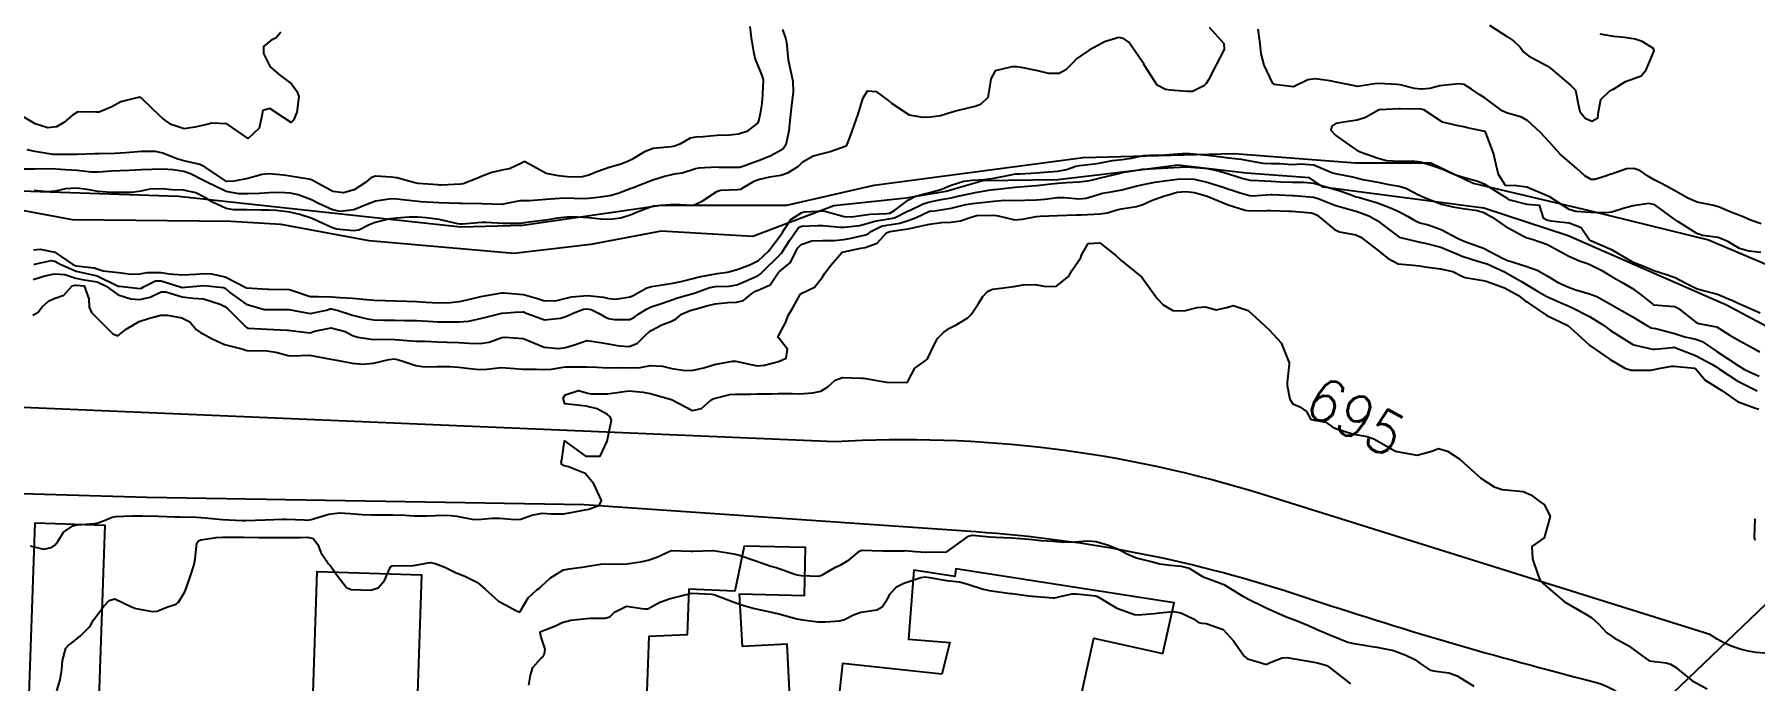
# Model space of a CAD drawing. Header units: metres. Extents: x 292545 to 299085, y 7450245 to 7463078.
# Drawn here: x 292747.6 to 292909, y 7462673.3 to 7462733.9 of the extents above; entities that cross this region are included whole.
import ezdxf
from ezdxf.enums import TextEntityAlignment as Align

# ---------------------------------------------------------------- set-up
doc = ezdxf.new("R2010")
doc.units = ezdxf.units.M
doc.linetypes.add('CONTINUO', pattern=[0])
for name, color, linetype in [('Cotas', 45, 'Continuous'), ('Curvas de Nivel 1m', 11, 'Continuous'), ('Curvas de Nivel 5m', 15, 'Continuous'), ('Edificações', 30, 'Continuous'), ('Hidrografia', 140, 'Continuous'), ('TEXTO', 45, 'Continuous'), ('Vias Primárias', 230, 'Continuous')]:
    doc.layers.add(name, color=color, linetype=linetype)
doc.styles.add('Style-STANDARD', font='STANDARD.shx')

msp = doc.modelspace()

# ---------------------------------------------------------------- linework, layer by layer
at = {"layer": 'Curvas de Nivel 1m', "flags": 128}
for points, elevation in [([(292770.77, 7462734.12), (292770.34, 7462733.59), (292769.81, 7462733.34), (292769.15, 7462732.79), (292769.13, 7462732.14), (292769.77, 7462730.89), (292770.64, 7462730.12), (292771.75, 7462729.28), (292772.25, 7462728.6), (292772.44, 7462728.1), (292772.25, 7462726.63), (292772.03, 7462726.11), (292771.94, 7462725.89), (292771.72, 7462725.67), (292771.02, 7462726.12), (292769.73, 7462726.97), (292769.06, 7462726.8), (292768.95, 7462726.14), (292768.73, 7462725.12), (292767.69, 7462724.15), (292765.71, 7462725.53), (292764.3, 7462725.61), (292763.71, 7462725.45), (292762.7, 7462725.22), (292761.71, 7462725.08), (292760.47, 7462725.48), (292759.72, 7462726.01), (292759.45, 7462726.25), (292757.74, 7462727.92), (292757.52, 7462728.05), (292755.74, 7462727.61), (292754.9, 7462727.14), (292753.73, 7462726.64), (292753.42, 7462726.63), (292751.73, 7462726.65), (292751.21, 7462726.35), (292750.41, 7462725.66), (292749.71, 7462725.25), (292748.92, 7462725.17), (292747.71, 7462725.55), (292746.26, 7462726.4)], 694), ([(292817.82, 7462734.37), (292818.09, 7462733.56), (292818.18, 7462733.19), (292818.34, 7462731.55), (292818.51, 7462730.82), (292818.8, 7462729.55), (292818.81, 7462728.5), (292818.7, 7462727.55), (292818.6, 7462726.68), (292818.49, 7462725.55), (292818.4, 7462724.86), (292818.12, 7462723.56), (292817.96, 7462723.28), (292817.69, 7462723.06), (292816.71, 7462722.54), (292815.67, 7462722.1), (292815.3, 7462721.96), (292814.29, 7462721.6), (292813.82, 7462721.45), (292813.66, 7462721.43), (292811.84, 7462721.45), (292811.67, 7462721.46), (292809.94, 7462721.38), (292809.67, 7462721.32), (292808.41, 7462720.92), (292807.66, 7462720.8), (292806.74, 7462720.61), (292805.65, 7462720.26), (292805.26, 7462720.11), (292804.29, 7462719.72), (292803.83, 7462719.54), (292803.64, 7462719.47), (292802.39, 7462718.99), (292801.63, 7462718.77), (292800.49, 7462718.63), (292799.63, 7462718.53), (292798.91, 7462718.5), (292797.63, 7462718.55), (292796.91, 7462718.53), (292795.63, 7462718.43), (292794.08, 7462718.3), (292793.63, 7462718.3), (292793.18, 7462718.3), (292791.62, 7462717.99), (292791.52, 7462717.98), (292789.62, 7462718.02), (292787.77, 7462718.06), (292787.62, 7462718.05), (292787.5, 7462718.05), (292785.62, 7462718.14), (292783.88, 7462718.22), (292783.63, 7462718.25), (292783.32, 7462718.28), (292781.63, 7462718.47), (292781.13, 7462718.49), (292779.63, 7462718.28), (292778.99, 7462718.02), (292777.62, 7462717.47), (292776.36, 7462717.31), (292775.62, 7462717.47), (292774.31, 7462718.07), (292773.63, 7462718.42), (292772.4, 7462718.87), (292771.63, 7462719.02), (292770.67, 7462719.09), (292769.63, 7462719.07), (292768.77, 7462719.01), (292767.64, 7462718.97), (292766.83, 7462718.97), (292765.64, 7462719.19), (292763.75, 7462720.1), (292763.65, 7462720.16), (292763.58, 7462720.2), (292762.3, 7462720.86), (292761.66, 7462721.07), (292760.67, 7462721.23), (292759.66, 7462721.28), (292758.67, 7462721.25), (292757.66, 7462721.21), (292756.53, 7462721.16), (292755.66, 7462721.13), (292754.87, 7462721.09), (292753.66, 7462720.99), (292752.98, 7462721), (292751.66, 7462721.15), (292750.53, 7462721.23), (292749.66, 7462721.27), (292748.73, 7462721.31), (292747.66, 7462721.29), (292746.52, 7462721.27)], 692), ([(292814.76, 7462734.67), (292814.88, 7462733.6), (292815.09, 7462732.3), (292815.25, 7462731.6), (292815.77, 7462730.39), (292815.99, 7462729.81), (292816.02, 7462729.59), (292815.91, 7462727.75), (292815.89, 7462727.59), (292815.88, 7462727.45), (292815.73, 7462726.5), (292815.56, 7462725.75), (292815.46, 7462725.59), (292814.48, 7462724.83), (292813.7, 7462724.57), (292812.84, 7462724.48), (292811.7, 7462724.44), (292810.37, 7462724.32), (292809.7, 7462724.29), (292809.16, 7462724.2), (292808.26, 7462723.67), (292807.88, 7462723.49), (292807.69, 7462723.43), (292807.38, 7462723.37), (292805.69, 7462723.21), (292804.87, 7462722.9), (292803.68, 7462722.2), (292803.37, 7462722.03), (292802.66, 7462721.74), (292801.89, 7462721.53), (292801.67, 7462721.47), (292800.41, 7462721.02), (292799.66, 7462720.73), (292798.9, 7462720.54), (292797.65, 7462720.56), (292796.8, 7462720.66), (292795.66, 7462720.89), (292793.89, 7462721.85), (292793.77, 7462721.94), (292793.67, 7462721.97), (292793.57, 7462721.96), (292793.35, 7462721.85), (292792.22, 7462721.31), (292791.66, 7462721.21), (292790.56, 7462720.98), (292789.65, 7462720.62), (292789.15, 7462720.4), (292787.86, 7462719.92), (292787.64, 7462719.88), (292785.79, 7462719.79), (292785.64, 7462719.79), (292785.5, 7462719.8), (292783.64, 7462719.94), (292783.47, 7462719.97), (292781.65, 7462720.47), (292781.11, 7462720.54), (292779.65, 7462720.62), (292779.2, 7462720.47), (292778.71, 7462720.02), (292777.64, 7462719.33), (292776.63, 7462719.05), (292775.63, 7462719.2), (292773.99, 7462720.08), (292773.65, 7462720.28), (292773.38, 7462720.36), (292771.65, 7462720.64), (292771.04, 7462720.73), (292769.65, 7462720.83), (292769.01, 7462720.78), (292767.66, 7462720.41), (292766.38, 7462720.17), (292765.71, 7462720.12), (292765.65, 7462720.13), (292765.56, 7462720.18), (292763.67, 7462721.48), (292763.17, 7462721.71), (292761.67, 7462722.06), (292761.02, 7462722.24), (292759.68, 7462722.77), (292759, 7462722.94), (292757.68, 7462722.94), (292756.21, 7462722.82), (292755.68, 7462722.78), (292755.23, 7462722.76), (292753.68, 7462722.72), (292753.29, 7462722.71), (292751.68, 7462722.67), (292749.98, 7462722.67), (292749.68, 7462722.66), (292749.38, 7462722.67), (292747.68, 7462722.94), (292746.98, 7462723.1)], 693), ([(292857.83, 7462734.61), (292859.21, 7462733.07), (292859.24, 7462732.51), (292858.51, 7462731.08), (292857.77, 7462729.67), (292857.55, 7462729.31), (292857.34, 7462729.09), (292856.28, 7462728.58), (292855.75, 7462728.58), (292854.21, 7462728.68), (292853.76, 7462728.74), (292852.96, 7462729.15), (292851.78, 7462731.02), (292851.71, 7462731.16), (292851.57, 7462731.37), (292850.3, 7462733.18), (292849.81, 7462733.55), (292849.38, 7462733.62), (292848.02, 7462733.21), (292847.8, 7462733.11), (292846.58, 7462732.43), (292845.79, 7462731.92), (292845.4, 7462731.62), (292845.02, 7462731.24), (292844.41, 7462730.61), (292843.77, 7462730.24), (292842.78, 7462730.27), (292841.78, 7462730.49), (292840.25, 7462730.83), (292839.78, 7462730.88), (292839.34, 7462730.87), (292837.77, 7462730.49), (292837.35, 7462729.75), (292837.31, 7462729.33), (292837.07, 7462728.01), (292836.4, 7462727.34), (292835.9, 7462727.17), (292835.73, 7462727.14), (292834.31, 7462726.79), (292833.73, 7462726.62), (292832.63, 7462726.29), (292831.72, 7462726.16), (292830.99, 7462726.14), (292829.72, 7462726.34), (292828.08, 7462727.44), (292827.74, 7462727.75), (292826.67, 7462728.54), (292825.75, 7462728.6), (292825.33, 7462727.88), (292825.2, 7462727.48), (292824.85, 7462726.36), (292824.55, 7462725.48), (292824.33, 7462724.86), (292823.83, 7462723.49), (292823.75, 7462723.43), (292823.69, 7462723.4), (292822.28, 7462722.92), (292821.68, 7462722.76), (292820.7, 7462722.51), (292819.67, 7462721.91), (292819.49, 7462721.72), (292819.28, 7462721.54), (292818.29, 7462720.92), (292817.65, 7462720.7), (292816.6, 7462720.53), (292815.65, 7462720.32), (292815.12, 7462720.12), (292814.21, 7462719.6), (292813.87, 7462719.38), (292813.64, 7462719.33), (292812, 7462719.27), (292811.64, 7462719.15), (292810.24, 7462718.26), (292809.63, 7462717.93), (292809.39, 7462717.89), (292807.63, 7462717.96), (292805.73, 7462717.82), (292805.62, 7462717.78), (292805.57, 7462717.76), (292805.44, 7462717.71), (292804.13, 7462717.21), (292803.61, 7462717.01), (292802.64, 7462716.7), (292801.61, 7462716.56), (292800.78, 7462716.59), (292799.61, 7462716.72), (292798.61, 7462716.79), (292797.61, 7462716.77), (292796.73, 7462716.69), (292795.61, 7462716.51), (292794.06, 7462716.3), (292793.61, 7462716.24), (292793.26, 7462716.2), (292791.61, 7462716.18), (292789.98, 7462716.27), (292789.61, 7462716.27), (292787.81, 7462716.12), (292787.6, 7462716.12), (292787.38, 7462716.15), (292785.61, 7462716.57), (292784.38, 7462716.73), (292783.61, 7462716.78), (292782.8, 7462716.79), (292781.61, 7462716.7), (292780.99, 7462716.61), (292779.61, 7462716.29), (292778.98, 7462716.02), (292778.08, 7462715.55), (292777.59, 7462715.5), (292775.98, 7462715.67), (292775.6, 7462715.77), (292774.99, 7462716.07), (292773.61, 7462716.7), (292772.55, 7462717.03), (292771.61, 7462717.24), (292770.32, 7462717.42), (292769.62, 7462717.45), (292768.92, 7462717.44), (292767.62, 7462717.46), (292766.32, 7462717.47), (292765.62, 7462717.58), (292764.35, 7462718.19), (292763.63, 7462718.62), (292762.78, 7462719.07), (292761.64, 7462719.32), (292760.53, 7462719.35), (292759.64, 7462719.45), (292758.49, 7462719.41), (292757.64, 7462719.21), (292756.81, 7462719.11), (292755.64, 7462719.11), (292754.85, 7462719.1), (292753.64, 7462719.2), (292752.59, 7462719.38), (292751.64, 7462719.49), (292750.56, 7462719.44), (292749.64, 7462719.23), (292748.84, 7462719.17), (292747.64, 7462719.28)], 691), ([(292909.61, 7462716.17), (292908.63, 7462716.49), (292907.94, 7462716.82), (292907.62, 7462716.95), (292906.94, 7462717.19), (292905.63, 7462717.75), (292905.02, 7462717.92), (292903.63, 7462718.2), (292902.74, 7462718.56), (292901.64, 7462719.18), (292900.32, 7462719.92), (292899.66, 7462720.26), (292899.06, 7462720.6), (292898.23, 7462721.17), (292897.67, 7462721.35), (292896.99, 7462721.31), (292895.67, 7462720.86), (292895.51, 7462720.8), (292895.1, 7462720.65), (292894.01, 7462720.3), (292893.66, 7462720.32), (292893.09, 7462720.67), (292892.34, 7462721.35), (292891.68, 7462721.9), (292890.76, 7462722.7), (292889.7, 7462723.88), (292888.92, 7462724.72), (292887.72, 7462725.82), (292887.14, 7462726.15), (292885.73, 7462726.57), (292885.32, 7462726.76), (292883.74, 7462727.94), (292883.23, 7462728.27), (292882.45, 7462728.79), (292881.76, 7462729.23), (292881.27, 7462729.29), (292879.76, 7462729.12), (292879.49, 7462729.1), (292878.54, 7462728.84), (292877.82, 7462728.78), (292877.75, 7462728.79), (292877.7, 7462728.8), (292877.1, 7462728.86), (292875.76, 7462729.18), (292875.43, 7462729.21), (292873.76, 7462729.32), (292873.37, 7462729.29), (292871.75, 7462729.05), (292871.62, 7462729.06), (292869.76, 7462729.44), (292869.16, 7462729.56), (292867.77, 7462729.75), (292867.09, 7462729.65), (292865.76, 7462728.99), (292863.96, 7462729.22), (292863.77, 7462729.37), (292862.99, 7462731.03), (292862.72, 7462732.1), (292862.61, 7462733.03), (292862.44, 7462734.41)], 691), ([(292884.15, 7462734.78), (292885.81, 7462733.7), (292886.39, 7462733.33), (292887, 7462732.74), (292887.34, 7462732.28), (292887.79, 7462731.92), (292889.48, 7462731.02), (292889.78, 7462730.81), (292889.9, 7462730.71), (292891.76, 7462729.14), (292892.2, 7462728.68), (292892.46, 7462727.4), (292892.62, 7462726.68), (292893.12, 7462726.07), (292893.72, 7462725.8), (292894.29, 7462726.09), (292894.36, 7462726.65), (292894.58, 7462727.82), (292895.42, 7462728.64), (292895.65, 7462728.74), (292895.76, 7462728.8), (292896.89, 7462729.5), (292897.77, 7462729.83), (292898.35, 7462730.04), (292898.82, 7462730.6), (292899.59, 7462732.38), (292899.52, 7462732.59), (292898.45, 7462733.25), (292897.81, 7462733.48), (292896.81, 7462733.63), (292895.81, 7462733.72), (292894.52, 7462733.95)], 691), ([(292747.57, 7462713.73), (292748.19, 7462713.77), (292749.57, 7462713.49), (292751.26, 7462712.35), (292751.55, 7462712.23), (292753.24, 7462712.02), (292753.55, 7462711.94), (292754.1, 7462711.76), (292755.55, 7462711.58), (292756.72, 7462711.45), (292757.54, 7462711.46), (292758.23, 7462711.58), (292759.55, 7462711.6), (292760.3, 7462711.48), (292761.54, 7462711.37), (292762.78, 7462711.45), (292763.55, 7462711.49), (292764.27, 7462711.47), (292765.54, 7462711.19), (292767.53, 7462710.16), (292769.53, 7462710.03), (292769.63, 7462710.03), (292771.53, 7462710), (292771.67, 7462709.97), (292773.52, 7462709.35), (292774.26, 7462709.34), (292775.52, 7462709.32), (292776.33, 7462709.24), (292777.52, 7462709.18), (292778.45, 7462709.1), (292779.52, 7462709.01), (292780.55, 7462708.97), (292781.52, 7462708.92), (292782.59, 7462708.91), (292783.52, 7462708.88), (292784.38, 7462708.82), (292785.51, 7462708.76), (292786.66, 7462708.78), (292787.51, 7462708.88), (292788.36, 7462709.07), (292789.52, 7462709.33), (292791.29, 7462709.64), (292791.52, 7462709.67), (292791.7, 7462709.69), (292793.52, 7462709.54), (292794.84, 7462709.15), (292795.51, 7462708.94), (292796.66, 7462708.96), (292797.52, 7462709.17), (292798.02, 7462709.3), (292799.52, 7462709.44), (292801.03, 7462709.27), (292801.52, 7462709.15), (292802.16, 7462709.1), (292803.52, 7462709.31), (292803.82, 7462709.43), (292804.3, 7462709.72), (292805.09, 7462710.15), (292805.53, 7462710.27), (292806.76, 7462710.47), (292807.54, 7462710.59), (292808.44, 7462710.78), (292809.54, 7462711.07), (292810.01, 7462711.19), (292811.55, 7462711.46), (292811.7, 7462711.49), (292812.65, 7462711.62), (292813.56, 7462711.87), (292814.82, 7462712.34), (292815.56, 7462712.72), (292816.52, 7462713.58), (292817.59, 7462715.02), (292817.81, 7462715.34), (292817.93, 7462715.56), (292818.61, 7462716.55), (292819.62, 7462717.22), (292819.88, 7462717.28), (292821.62, 7462717.37), (292821.8, 7462717.34), (292823.61, 7462716.83), (292824.29, 7462716.8), (292825.62, 7462717.01), (292826.03, 7462717.05), (292827.62, 7462717.12), (292827.89, 7462717.17), (292828.36, 7462717.44), (292829.63, 7462718.42), (292830.3, 7462718.75), (292831.64, 7462719.11), (292832.68, 7462719.38), (292833.65, 7462719.78), (292834.84, 7462720.17), (292835.65, 7462720.24), (292836.69, 7462720.3), (292837.65, 7462720.44), (292839.08, 7462720.73), (292839.66, 7462720.83), (292840.1, 7462720.86), (292841.66, 7462720.95), (292841.97, 7462720.97), (292843.66, 7462721.1), (292844.45, 7462721.25), (292845.35, 7462721.55), (292845.67, 7462721.62), (292847.1, 7462721.79), (292847.67, 7462721.89), (292848.78, 7462722.09), (292849.68, 7462722.19), (292850.55, 7462722.3), (292851.68, 7462722.55), (292852.24, 7462722.6), (292853.68, 7462722.62), (292855.3, 7462722.74), (292855.68, 7462722.76), (292856.04, 7462722.74), (292857.68, 7462722.6), (292858.24, 7462722.52), (292859.68, 7462722.35), (292860.84, 7462722.22), (292861.67, 7462722.05), (292862.86, 7462721.84), (292863.67, 7462721.83), (292864.46, 7462721.8), (292865.67, 7462721.73), (292866.45, 7462721.77), (292867.67, 7462721.69), (292869.4, 7462720.95), (292869.66, 7462720.88), (292871.3, 7462720.57), (292871.66, 7462720.48), (292872.25, 7462720.32), (292873.65, 7462720.05), (292874.68, 7462719.86), (292875.65, 7462719.68), (292876.28, 7462719.5), (292877.55, 7462718.85), (292877.64, 7462718.8), (292877.74, 7462718.75), (292879.63, 7462718.01), (292880.7, 7462717.74), (292881.62, 7462717.6), (292883.02, 7462717.4), (292883.62, 7462717.21), (292884.38, 7462716.77), (292885.6, 7462715.93), (292887.33, 7462715), (292887.59, 7462714.87), (292887.68, 7462714.83), (292888.15, 7462714.73), (292889.59, 7462714.23), (292890.61, 7462713.67), (292891.57, 7462713.11), (292892.58, 7462712.67), (292893.33, 7462712.43), (292893.56, 7462712.34), (292894.67, 7462711.77), (292895.55, 7462711.26), (292896.64, 7462710.63), (292897.54, 7462710.09), (292898.4, 7462709.48), (292899.49, 7462708.59), (292899.52, 7462708.57), (292899.55, 7462708.56), (292901.51, 7462708.39), (292901.87, 7462708.21), (292903.5, 7462706.93), (292903.76, 7462706.81), (292905.24, 7462706.52), (292905.46, 7462706.49), (292905.49, 7462706.47), (292906.69, 7462705.71), (292907.48, 7462705.24), (292907.96, 7462704.98), (292908.86, 7462704.49), (292909.47, 7462704.14)], 691), ([(292747.6, 7462712.34), (292747.8, 7462712.39), (292749.22, 7462712.71), (292749.56, 7462712.65), (292750.08, 7462712.36), (292751.55, 7462711.71), (292752.69, 7462711.48), (292753.54, 7462711.28), (292755.52, 7462710.32), (292755.53, 7462710.31), (292755.64, 7462710.3), (292757.53, 7462710.1), (292757.68, 7462710.12), (292757.93, 7462710.27), (292759, 7462710.8), (292759.54, 7462710.8), (292761.4, 7462710.23), (292761.53, 7462710.19), (292761.58, 7462710.18), (292761.82, 7462710.23), (292763.53, 7462710.37), (292765.39, 7462710.18), (292765.53, 7462710.11), (292765.99, 7462709.71), (292767.51, 7462708.61), (292769.2, 7462708.13), (292769.48, 7462708.11), (292769.5, 7462708.11), (292769.52, 7462708.11), (292771.5, 7462708.11), (292773.5, 7462707.76), (292775.05, 7462708.07), (292775.38, 7462708.19), (292775.5, 7462708.19), (292776.04, 7462708.05), (292777.5, 7462707.6), (292778.74, 7462707.27), (292779.49, 7462707.15), (292780.39, 7462707.11), (292781.49, 7462707.11), (292782.37, 7462707.1), (292783.49, 7462707.08), (292784.57, 7462707.03), (292785.49, 7462706.97), (292786.46, 7462706.96), (292787.49, 7462706.97), (292788.37, 7462707.03), (292789.5, 7462707.27), (292791.38, 7462707.75), (292791.5, 7462707.78), (292791.58, 7462707.79), (292792.72, 7462707.86), (292793.45, 7462707.9), (292793.5, 7462707.9), (292793.54, 7462707.89), (292793.61, 7462707.85), (292795.5, 7462707.16), (292796.99, 7462707.3), (292797.5, 7462707.47), (292797.73, 7462707.57), (292798.17, 7462707.79), (292799.15, 7462708.14), (292799.51, 7462708.19), (292799.86, 7462708.13), (292800.62, 7462707.76), (292801.17, 7462707.42), (292801.5, 7462707.29), (292802.06, 7462707.18), (292803.5, 7462707.18), (292803.87, 7462707.36), (292804.35, 7462707.72), (292805.06, 7462708.16), (292805.51, 7462708.38), (292806.55, 7462708.73), (292807.52, 7462709.07), (292807.97, 7462709.22), (292809.52, 7462709.66), (292811, 7462710.17), (292811.53, 7462710.27), (292812.83, 7462710.32), (292813.54, 7462710.45), (292814.36, 7462710.78), (292815.55, 7462711.32), (292815.71, 7462711.42), (292815.88, 7462711.59), (292817.57, 7462713.24), (292817.73, 7462713.4), (292817.83, 7462713.56), (292818.52, 7462714.61), (292819.13, 7462715.54), (292819.33, 7462715.81), (292819.6, 7462715.94), (292821.13, 7462716), (292821.6, 7462715.99), (292823.25, 7462715.84), (292823.6, 7462715.84), (292825.06, 7462716.01), (292825.6, 7462716.16), (292826.61, 7462716.45), (292827.61, 7462716.58), (292828.33, 7462716.72), (292829.62, 7462717.37), (292829.65, 7462717.39), (292829.73, 7462717.42), (292831, 7462718.03), (292831.63, 7462718.23), (292832.69, 7462718.44), (292833.64, 7462718.6), (292834.26, 7462718.74), (292835.64, 7462719.04), (292835.9, 7462719.09), (292837.35, 7462719.33), (292837.6, 7462719.38), (292837.64, 7462719.38), (292837.71, 7462719.39), (292839.65, 7462719.61), (292841.22, 7462719.71), (292841.65, 7462719.74), (292843.01, 7462719.9), (292843.65, 7462719.98), (292844.45, 7462720.04), (292845.65, 7462720.09), (292846.64, 7462720.23), (292847.66, 7462720.46), (292849.36, 7462720.88), (292849.66, 7462720.96), (292849.85, 7462720.99), (292850.89, 7462721.17), (292851.56, 7462721.27), (292851.66, 7462721.28), (292853.42, 7462721.39), (292853.67, 7462721.4), (292853.95, 7462721.42), (292855.67, 7462721.51), (292857.38, 7462721.38), (292857.67, 7462721.33), (292858.82, 7462721.08), (292859.66, 7462720.85), (292861.02, 7462720.41), (292861.66, 7462720.26), (292862.47, 7462720.21), (292863.65, 7462720.17), (292864.55, 7462720.11), (292865.65, 7462720.07), (292866.73, 7462720.06), (292867.65, 7462719.96), (292869.04, 7462719.56), (292869.65, 7462719.39), (292870, 7462719.29), (292870.99, 7462718.93), (292871.64, 7462718.7), (292871.94, 7462718.62), (292873.63, 7462718.11), (292874.86, 7462717.65), (292875.62, 7462717.32), (292876.43, 7462716.87), (292877.18, 7462716.43), (292877.61, 7462716.26), (292878.38, 7462716.07), (292879.6, 7462715.63), (292881.13, 7462714.81), (292881.59, 7462714.58), (292881.92, 7462714.47), (292883.58, 7462713.88), (292885.41, 7462712.92), (292885.56, 7462712.83), (292885.76, 7462712.76), (292887.56, 7462712.19), (292888.62, 7462711.8), (292889.55, 7462711.27), (292890.51, 7462710.7), (292891.54, 7462710.23), (292892.24, 7462709.98), (292893.53, 7462709.6), (292894.2, 7462709.33), (292895.43, 7462708.64), (292895.52, 7462708.59), (292895.63, 7462708.53), (292897.51, 7462707.46), (292898.97, 7462706.6), (292899.31, 7462706.41), (292899.49, 7462706.37), (292899.75, 7462706.33), (292901.49, 7462705.86), (292902.47, 7462705.57), (292903.48, 7462705.33), (292904.07, 7462705.13), (292904.97, 7462704.53), (292905.47, 7462704.17), (292906.46, 7462703.51), (292907.45, 7462702.86), (292908.06, 7462702.49), (292909.44, 7462701.87)], 692), ([(292747.49, 7462707.6), (292748, 7462707.88), (292748.39, 7462708.38), (292748.98, 7462708.91), (292749.51, 7462709.16), (292750.41, 7462709.47), (292751.18, 7462710.35), (292751.48, 7462710.4), (292751.53, 7462710.39), (292751.57, 7462710.39), (292752.31, 7462710.34), (292752.74, 7462709.11), (292752.79, 7462708.33), (292753.01, 7462707.84), (292753.49, 7462707.33), (292754.54, 7462706.31), (292755.02, 7462705.84), (292755.48, 7462705.66), (292756.26, 7462706.29), (292757.49, 7462707.01), (292758.43, 7462707.32), (292759.5, 7462707.59), (292760.14, 7462707.6), (292761.49, 7462707.33), (292762.22, 7462706.95), (292762.86, 7462706.21), (292763.24, 7462705.96), (292763.48, 7462705.85), (292764.27, 7462705.39), (292765.47, 7462704.83), (292767.24, 7462704.39), (292767.46, 7462704.31), (292767.59, 7462704.29), (292769.46, 7462704.26), (292770.3, 7462704.12), (292771.46, 7462703.8), (292771.79, 7462703.77), (292773.45, 7462703.84), (292774.95, 7462703.57), (292775.45, 7462703.47), (292776.16, 7462703.34), (292777.44, 7462703.1), (292778.42, 7462703), (292779.44, 7462703.09), (292780.88, 7462703.43), (292781.45, 7462703.49), (292782.12, 7462703.31), (292783.44, 7462702.86), (292784.24, 7462702.75), (292785.44, 7462702.77), (292786.61, 7462702.76), (292787.44, 7462702.72), (292788.78, 7462702.57), (292789.44, 7462702.5), (292790.09, 7462702.54), (292791.44, 7462702.67), (292792.72, 7462702.58), (292793.44, 7462702.53), (292794.74, 7462702.54), (292795.44, 7462702.49), (292796.16, 7462702.54), (292797.44, 7462702.73), (292798.48, 7462702.75), (292799.44, 7462702.74), (292800.39, 7462702.72), (292801.44, 7462702.65), (292802.5, 7462702.68), (292803.44, 7462702.66), (292804.47, 7462702.69), (292805.44, 7462702.86), (292806.56, 7462702.81), (292807.44, 7462702.6), (292808.7, 7462702.4), (292809.44, 7462702.42), (292810.45, 7462702.65), (292811.45, 7462702.95), (292813.12, 7462703.29), (292813.45, 7462703.29), (292813.86, 7462703.19), (292815.45, 7462702.84), (292816.14, 7462702.89), (292817.45, 7462703.23), (292818.15, 7462703.56), (292818.29, 7462704.39), (292817.47, 7462705.43), (292817.41, 7462705.5), (292817.39, 7462705.56), (292817.41, 7462705.62), (292817.48, 7462705.71), (292818.12, 7462706.93), (292818.36, 7462707.55), (292818.78, 7462708.28), (292819.49, 7462709.54), (292819.5, 7462709.56), (292819.52, 7462709.59), (292820.83, 7462710.23), (292821.55, 7462711.11), (292821.69, 7462711.38), (292821.79, 7462711.52), (292822.38, 7462712.32), (292823.42, 7462713.49), (292823.57, 7462713.54), (292825.18, 7462713.87), (292825.58, 7462713.94), (292826.71, 7462714.33), (292827.59, 7462715.32), (292827.89, 7462715.45), (292829.37, 7462715.65), (292829.6, 7462715.69), (292831.01, 7462716), (292831.6, 7462716.13), (292832.72, 7462716.27), (292833.61, 7462716.31), (292834.53, 7462716.44), (292835.61, 7462716.82), (292836.04, 7462716.93), (292837.62, 7462716.97), (292838.04, 7462716.9), (292839.61, 7462716.53), (292840.33, 7462716.58), (292841.61, 7462716.85), (292841.99, 7462716.89), (292843.61, 7462716.94), (292845.37, 7462716.99), (292845.61, 7462717), (292845.82, 7462717.01), (292847.61, 7462717.08), (292848.28, 7462717.2), (292849.3, 7462717.5), (292849.62, 7462717.56), (292851.01, 7462717.78), (292851.63, 7462717.98), (292852.44, 7462718.34), (292853.64, 7462718.78), (292853.91, 7462718.86), (292854.84, 7462719.12), (292855.64, 7462719.2), (292856.48, 7462719.1), (292857.64, 7462718.74), (292858.2, 7462718.52), (292859.63, 7462717.95), (292861.22, 7462717.45), (292861.62, 7462717.39), (292863.25, 7462717.4), (292863.62, 7462717.4), (292865.27, 7462717.35), (292865.62, 7462717.33), (292867.41, 7462717.18), (292867.62, 7462717.14), (292867.97, 7462716.97), (292869.6, 7462715.62), (292870.06, 7462715.41), (292871.6, 7462715.13), (292872.08, 7462714.92), (292873.58, 7462713.75), (292874.62, 7462712.89), (292875.56, 7462712.39), (292876.97, 7462712.27), (292877.56, 7462712.23), (292878.32, 7462712.08), (292879.55, 7462711.94), (292880.69, 7462711.68), (292881.55, 7462711.24), (292881.86, 7462711.12), (292883.54, 7462710.84), (292883.83, 7462710.78), (292885.54, 7462710.14), (292886.85, 7462709.43), (292887.52, 7462708.91), (292887.63, 7462708.84), (292887.77, 7462708.74), (292889.51, 7462707.56), (292891.37, 7462706.69), (292891.49, 7462706.63), (292892.04, 7462706.13), (292893.47, 7462704.8), (292893.54, 7462704.74), (292893.63, 7462704.67), (292895.45, 7462703.42), (292896.83, 7462702.63), (292897.44, 7462702.44), (292899.28, 7462702.43), (292899.44, 7462702.46), (292900.01, 7462702.58), (292901.22, 7462702.8), (292901.45, 7462702.81), (292903.38, 7462702.62), (292903.44, 7462702.6), (292903.5, 7462702.55), (292904.38, 7462701.48), (292905.43, 7462700.83), (292905.93, 7462700.51), (292907.41, 7462699.48), (292908.99, 7462698.9), (292909.41, 7462698.76)], 694), ([(292747.54, 7462710.92), (292748.64, 7462711.28), (292749.54, 7462711.47), (292750.51, 7462711.4), (292751.54, 7462711.06), (292752.13, 7462710.94), (292753.54, 7462710.72), (292754.37, 7462710.31), (292755.52, 7462709.5), (292756.69, 7462709.11), (292757.51, 7462709.07), (292758.51, 7462709.27), (292759.53, 7462709.78), (292759.99, 7462709.78), (292761.52, 7462709.3), (292762.55, 7462709.19), (292763.52, 7462709.13), (292765.06, 7462708.63), (292765.51, 7462708.41), (292765.8, 7462708.18), (292767.49, 7462706.48), (292767.7, 7462706.37), (292769.48, 7462706.28), (292771.4, 7462706.19), (292771.48, 7462706.18), (292772.16, 7462706.1), (292773.48, 7462705.93), (292773.62, 7462705.95), (292773.91, 7462706.08), (292775.49, 7462706.41), (292776.81, 7462706.05), (292777.48, 7462705.69), (292777.99, 7462705.52), (292779.47, 7462705.32), (292780.14, 7462705.33), (292781.47, 7462705.32), (292782.22, 7462705.24), (292783.47, 7462705.16), (292784.29, 7462705.14), (292785.47, 7462705.08), (292786.35, 7462705.05), (292787.47, 7462705.02), (292788.41, 7462704.97), (292789.47, 7462704.94), (292790.29, 7462705.07), (292791.48, 7462705.49), (292791.8, 7462705.54), (292793.48, 7462705.4), (292794.19, 7462705.12), (292795.46, 7462704.58), (292796.81, 7462704.46), (292797.46, 7462704.55), (292798.41, 7462704.85), (292799.47, 7462705.21), (292800.74, 7462705.03), (292801.47, 7462704.9), (292802.49, 7462704.72), (292803.47, 7462704.64), (292804.22, 7462704.97), (292804.98, 7462705.72), (292805.24, 7462705.96), (292805.49, 7462706.14), (292806.49, 7462706.69), (292807.5, 7462707.05), (292807.88, 7462707.29), (292808.34, 7462707.67), (292809.15, 7462708.02), (292809.51, 7462708.12), (292810.71, 7462708.45), (292811.51, 7462708.66), (292812.69, 7462708.79), (292813.51, 7462708.81), (292814.16, 7462708.96), (292814.92, 7462709.6), (292815.28, 7462709.83), (292815.53, 7462709.92), (292816.66, 7462710.45), (292817.42, 7462711.56), (292817.55, 7462711.7), (292818.57, 7462712.54), (292819.07, 7462713.55), (292819.24, 7462713.88), (292819.58, 7462714.23), (292820.56, 7462714.55), (292821.58, 7462714.58), (292822.66, 7462714.58), (292823.58, 7462714.68), (292824.25, 7462714.82), (292825.59, 7462715.11), (292825.84, 7462715.22), (292826.18, 7462715.46), (292827.12, 7462715.93), (292827.6, 7462716.02), (292828.82, 7462716.21), (292829.61, 7462716.47), (292830.3, 7462716.73), (292831.62, 7462717.33), (292831.68, 7462717.35), (292832.09, 7462717.39), (292833.63, 7462717.62), (292835.03, 7462717.96), (292835.63, 7462718.07), (292836.79, 7462718.18), (292837.63, 7462718.28), (292838.69, 7462718.37), (292839.63, 7462718.35), (292840.55, 7462718.37), (292841.63, 7462718.41), (292842.44, 7462718.46), (292843.63, 7462718.62), (292844.26, 7462718.63), (292845.63, 7462718.51), (292846.31, 7462718.55), (292847.64, 7462718.97), (292847.83, 7462719.02), (292848.8, 7462719.19), (292849.64, 7462719.36), (292851.1, 7462719.71), (292851.65, 7462719.85), (292852.73, 7462720.07), (292853.65, 7462720.19), (292854.87, 7462720.34), (292855.66, 7462720.39), (292856.43, 7462720.33), (292857.65, 7462720.06), (292859.14, 7462719.59), (292859.65, 7462719.42), (292859.92, 7462719.34), (292860.75, 7462719.05), (292861.64, 7462718.8), (292861.91, 7462718.77), (292863.64, 7462718.9), (292863.76, 7462718.9), (292865.64, 7462718.8), (292865.84, 7462718.8), (292867.64, 7462718.65), (292868.07, 7462718.53), (292869.63, 7462717.92), (292871.04, 7462717.51), (292871.62, 7462717.34), (292872.82, 7462716.91), (292873.61, 7462716.48), (292875.27, 7462715.21), (292875.59, 7462714.96), (292875.64, 7462714.93), (292875.8, 7462714.88), (292877.59, 7462714.43), (292878.09, 7462714.34), (292879.58, 7462713.97), (292881.06, 7462713.33), (292881.57, 7462713.11), (292882.53, 7462712.8), (292883.34, 7462712.56), (292883.56, 7462712.51), (292883.93, 7462712.41), (292885.55, 7462711.66), (292887.15, 7462710.74), (292887.54, 7462710.5), (292888.65, 7462709.84), (292889.53, 7462709.34), (292890.93, 7462708.7), (292891.52, 7462708.46), (292891.93, 7462708.27), (292893.51, 7462707.48), (292894.84, 7462706.65), (292895.21, 7462706.36), (292895.49, 7462706.15), (292896.74, 7462705.37), (292897.48, 7462704.91), (292897.68, 7462704.82), (292898.45, 7462704.61), (292899.47, 7462704.4), (292899.66, 7462704.4), (292901.3, 7462704.57), (292901.46, 7462704.58), (292901.51, 7462704.57), (292903.46, 7462703.8), (292905, 7462702.98), (292905.45, 7462702.7), (292905.71, 7462702.52), (292907.43, 7462701.4), (292909.24, 7462700.48)], 693), ([(292749.74, 7462672.36), (292750.07, 7462673.39), (292750.21, 7462674.36), (292750.27, 7462675.2), (292750.61, 7462676.36), (292750.85, 7462676.63), (292751.13, 7462676.83), (292751.97, 7462677.51), (292752.78, 7462678.33), (292752.93, 7462678.55), (292753.16, 7462678.95), (292754.17, 7462680.31), (292754.66, 7462680.82), (292755.18, 7462680.97), (292756.7, 7462680.28), (292757.17, 7462680.09), (292758.71, 7462679.79), (292759.17, 7462679.83), (292759.45, 7462679.96), (292760.16, 7462680.24), (292760.93, 7462680.48), (292761.18, 7462680.66), (292761.77, 7462681.64), (292761.97, 7462682.22), (292762.28, 7462683.14), (292762.63, 7462684.22), (292762.72, 7462684.73), (292762.87, 7462686.21), (292763.03, 7462686.43), (292763.25, 7462686.51), (292764.71, 7462686.73), (292765.25, 7462686.76), (292766.66, 7462686.76), (292767.25, 7462686.76), (292768.66, 7462686.74), (292769.25, 7462686.74), (292770.62, 7462686.75), (292771.25, 7462686.75), (292772.6, 7462686.75), (292773.25, 7462686.76), (292773.81, 7462686.64), (292774.24, 7462686.08), (292774.5, 7462685.34), (292775.23, 7462684.27), (292775.45, 7462684.06), (292775.98, 7462683.28), (292776.93, 7462682.04), (292777.19, 7462681.91), (292777.36, 7462681.87), (292779.19, 7462681.81), (292779.88, 7462682.01), (292780.5, 7462682.71), (292781.05, 7462683.99), (292781.22, 7462684.07), (292783.1, 7462684.1), (292783.22, 7462684.11), (292784.78, 7462684.4), (292785.23, 7462684.31), (292785.5, 7462684.22), (292786.14, 7462683.94), (292787.22, 7462683.43), (292788.02, 7462683.1), (292789.2, 7462682.51), (292789.94, 7462681.89), (292791.18, 7462680.78), (292791.76, 7462680.45), (292792.88, 7462679.85), (292793.17, 7462679.75), (292793.22, 7462679.8), (292793.25, 7462679.85), (292793.96, 7462681.07), (292794.79, 7462681.83), (292795.02, 7462682), (292795.2, 7462682.17), (292796.05, 7462682.97), (292797.22, 7462683.68), (292797.31, 7462683.71), (292797.82, 7462683.79), (292799.04, 7462683.97), (292799.23, 7462683.99), (292800.76, 7462684.24), (292801.23, 7462684.28), (292801.71, 7462684.24), (292803.23, 7462684.27), (292804.49, 7462684.45), (292805.23, 7462684.62), (292806.03, 7462684.9), (292807.24, 7462685.47), (292807.42, 7462685.51), (292809.24, 7462685.45), (292809.45, 7462685.45), (292811.24, 7462685.52), (292811.36, 7462685.52), (292813.24, 7462685.22), (292813.76, 7462685.08), (292815.23, 7462684.57), (292816.73, 7462684.06), (292817.22, 7462683.91), (292818.3, 7462683.55), (292818.98, 7462683.31), (292819.21, 7462683.23), (292819.57, 7462683.18), (292821.21, 7462683.12), (292821.52, 7462683.21), (292822.03, 7462683.51), (292822.78, 7462683.95), (292823.22, 7462684.15), (292824.07, 7462684.65), (292825.05, 7462685.47), (292825.24, 7462685.55), (292827.19, 7462685.5), (292827.24, 7462685.5), (292829.18, 7462685.5), (292829.24, 7462685.5), (292829.33, 7462685.52), (292830.31, 7462685.41), (292831.24, 7462685.35), (292831.29, 7462685.36), (292833.24, 7462685.38), (292835.26, 7462686.87), (292835.64, 7462686.96), (292837.26, 7462686.8), (292837.82, 7462686.76), (292839.26, 7462686.7), (292840.58, 7462686.61), (292841.26, 7462686.54), (292842.06, 7462686.46), (292843.25, 7462686.38), (292844.19, 7462686.31), (292845.25, 7462686.32), (292846.46, 7462686.42), (292847.25, 7462686.36), (292848.41, 7462686.03), (292849.24, 7462685.69), (292850.22, 7462685.18), (292850.93, 7462684.87), (292851.23, 7462684.78), (292852.53, 7462684.45), (292853.22, 7462684.28), (292854.21, 7462684.15), (292855.22, 7462684.05), (292855.96, 7462683.85), (292857.21, 7462683.09), (292859.21, 7462682.32), (292861.01, 7462681.24), (292861.19, 7462681.13), (292861.25, 7462681.1), (292861.35, 7462681.05), (292863.18, 7462680.14), (292864.73, 7462679.44), (292865.17, 7462679.27), (292865.94, 7462678.99), (292867.16, 7462678.47), (292868.2, 7462678.01), (292869.15, 7462677.62), (292870.86, 7462676.93), (292871.14, 7462676.85), (292871.24, 7462676.83), (292873.14, 7462676.52), (292873.58, 7462676.46), (292875.13, 7462676.15), (292876.29, 7462675.71), (292877.12, 7462675.28), (292877.74, 7462674.85), (292878.58, 7462674.31), (292879.11, 7462674.19), (292880.31, 7462674.03), (292881.1, 7462673.76), (292882.68, 7462672.79)], 696), ([(292909.02, 7462688.48), (292908.97, 7462686.78), (292909.03, 7462686.48)], 694), ([(292794.03, 7462672.9), (292794.18, 7462673.84), (292794.4, 7462674.55), (292795.12, 7462675.37), (292795.36, 7462675.58), (292795.5, 7462675.83), (292795.55, 7462676.25), (292795.14, 7462677.48), (292795.08, 7462677.83), (292795.09, 7462677.88), (292795.14, 7462677.92), (292796.52, 7462678.44), (292797.16, 7462678.75), (292797.98, 7462678.97), (292799.16, 7462679.11), (292799.78, 7462679.16), (292801.16, 7462679.17), (292801.61, 7462679.3), (292802.05, 7462679.75), (292803.18, 7462680.29), (292804.84, 7462680.05), (292805.18, 7462680.05), (292806.25, 7462680.63), (292807.19, 7462680.98), (292808.95, 7462681.42), (292809.19, 7462681.49), (292809.34, 7462681.51), (292811.19, 7462681.41), (292811.47, 7462681.35), (292813.18, 7462680.71), (292813.98, 7462680.41), (292815.18, 7462680.07), (292817.08, 7462679.66), (292817.17, 7462679.64), (292817.23, 7462679.63), (292817.47, 7462679.57), (292819.17, 7462679.11), (292819.69, 7462679.01), (292821.16, 7462678.84), (292821.86, 7462678.82), (292823.16, 7462678.91), (292823.62, 7462679.04), (292824.48, 7462679.48), (292825.18, 7462679.75), (292826.68, 7462679.95), (292827.18, 7462680.22), (292827.66, 7462680.97), (292827.92, 7462681.44), (292828.52, 7462682.11), (292829.2, 7462682.47), (292830.79, 7462682.99), (292831.21, 7462683.04), (292831.62, 7462682.99), (292833.21, 7462682.72), (292834.41, 7462682.57), (292835.2, 7462682.35), (292836.65, 7462681.88), (292837.2, 7462681.77), (292838.98, 7462681.53), (292839.19, 7462681.49), (292839.35, 7462681.47), (292840.69, 7462681.29), (292841.19, 7462681.22), (292841.26, 7462681.22), (292843.19, 7462681.08), (292843.35, 7462681.09), (292843.99, 7462681.25), (292844.98, 7462681.46), (292845.2, 7462681.46), (292845.4, 7462681.44), (292847.19, 7462681.27), (292847.36, 7462681.21), (292849.18, 7462680.1), (292850.83, 7462679.51), (292851.17, 7462679.49), (292852.7, 7462679.62), (292853.17, 7462679.67), (292854.5, 7462679.8), (292855.17, 7462679.68), (292856.37, 7462679.1), (292856.84, 7462678.77), (292857.16, 7462678.69), (292857.57, 7462678.68), (292859.15, 7462678.12), (292860.12, 7462677.06), (292861.13, 7462675.6), (292861.43, 7462675.35), (292862.53, 7462675.03), (292862.99, 7462674.9), (292863.11, 7462674.87), (292863.26, 7462674.87), (292863.56, 7462675.02), (292864.68, 7462675.45), (292865.12, 7462675.47), (292866.93, 7462675.17), (292867.12, 7462675.14), (292868.01, 7462674.97), (292868.88, 7462674.72), (292869.11, 7462674.59), (292870.67, 7462673.37), (292871.09, 7462673.01)], 697)]:
    msp.add_lwpolyline(points, dxfattribs=dict(at, elevation=elevation))
at = {"layer": 'Curvas de Nivel 5m', "flags": 128}
for points, elevation in [([(292909.58, 7462713.48), (292908.47, 7462713.6), (292907.58, 7462713.85), (292906.48, 7462714.51), (292905.6, 7462714.86), (292904.13, 7462715.07), (292903.6, 7462715.24), (292901.79, 7462716.39), (292901.61, 7462716.5), (292901.52, 7462716.57), (292899.63, 7462717.95), (292899.09, 7462718.06), (292897.62, 7462717.83), (292896.67, 7462717.58), (292895.62, 7462717.26), (292895.07, 7462717.19), (292893.62, 7462717.21), (292892.24, 7462717.3), (292891.62, 7462717.51), (292889.73, 7462718.71), (292889.63, 7462718.75), (292889.56, 7462718.78), (292887.65, 7462719.6), (292886.69, 7462719.71), (292885.65, 7462719.74), (292884.97, 7462720.77), (292884.75, 7462721.69), (292884.52, 7462722.77), (292883.8, 7462724.69), (292883.75, 7462724.78), (292883.71, 7462724.8), (292882.07, 7462725.16), (292881.72, 7462725.25), (292881.2, 7462725.34), (292879.72, 7462725.69), (292877.98, 7462726.85), (292877.73, 7462726.92), (292875.79, 7462726.94), (292875.73, 7462726.94), (292875.67, 7462726.94), (292874.44, 7462726.89), (292873.79, 7462726.84), (292873.73, 7462726.82), (292872.5, 7462726.14), (292871.72, 7462725.87), (292870.47, 7462725.69), (292869.72, 7462725.56), (292869.35, 7462725.32), (292869.24, 7462724.95), (292869.71, 7462724.44), (292871.22, 7462723.39), (292871.69, 7462723.08), (292872.01, 7462722.92), (292873.68, 7462722.3), (292874.47, 7462722.1), (292875.67, 7462722.02), (292876.89, 7462722.08), (292877.67, 7462721.98), (292878.94, 7462721.57), (292879.67, 7462721.31), (292880.8, 7462720.82), (292881.66, 7462720.52), (292883.03, 7462720.16), (292883.65, 7462719.91), (292885.48, 7462718.76), (292885.63, 7462718.65), (292885.93, 7462718.45), (292887.63, 7462718.01), (292888.81, 7462717.91), (292889.16, 7462716.72), (292889.45, 7462716.55), (292889.61, 7462716.5), (292889.89, 7462716.43), (292891.61, 7462716.25), (292892.74, 7462715.81), (292893.53, 7462714.66), (292893.59, 7462714.6), (292893.69, 7462714.56), (292895.58, 7462713.74), (292897.49, 7462712.62), (292897.56, 7462712.59), (292898.98, 7462712.03), (292899.55, 7462711.77), (292900.74, 7462711.39), (292901.55, 7462711.13), (292902.63, 7462710.56), (292903.54, 7462710.08), (292904.19, 7462709.89), (292905.53, 7462709.57), (292907.16, 7462708.86), (292907.52, 7462708.69), (292907.96, 7462708.5), (292909.51, 7462707.8)], 690), ([(292747.24, 7462685.96), (292748.5, 7462685.65), (292749.24, 7462685.81), (292749.58, 7462686.03), (292749.84, 7462686.36), (292750.37, 7462687.24), (292751.26, 7462687.82), (292751.68, 7462687.93), (292753.27, 7462688.06), (292753.5, 7462688.08), (292754.12, 7462688.31), (292754.95, 7462688.63), (292755.28, 7462688.7), (292756.79, 7462688.77), (292757.28, 7462688.77), (292757.78, 7462688.77), (292759.28, 7462688.74), (292760.83, 7462688.69), (292761.28, 7462688.68), (292762.86, 7462688.63), (292763.28, 7462688.62), (292763.67, 7462688.59), (292765.28, 7462688.43), (292767.09, 7462688.34), (292767.27, 7462688.32), (292767.44, 7462688.32), (292769.28, 7462688.39), (292770.93, 7462688.46), (292771.28, 7462688.47), (292772.99, 7462688.38), (292773.28, 7462688.37), (292773.62, 7462688.43), (292775.28, 7462688.93), (292776.27, 7462689.06), (292777.28, 7462689), (292778.39, 7462688.91), (292779.28, 7462688.87), (292780.43, 7462688.85), (292781.28, 7462688.86), (292782.43, 7462688.82), (292783.27, 7462688.77), (292784.47, 7462688.76), (292785.28, 7462688.81), (292786.38, 7462688.83), (292787.28, 7462688.74), (292788.71, 7462688.47), (292789.27, 7462688.44), (292790.6, 7462688.56), (292791.27, 7462688.54), (292792.71, 7462688.42), (292793.27, 7462688.47), (292794.3, 7462688.82), (292795.28, 7462689.01), (292796.13, 7462688.97), (292797.28, 7462688.96), (292798, 7462689.08), (292799.29, 7462689.33), (292799.66, 7462689.41), (292800.64, 7462689.77), (292800.85, 7462690.21), (292800.12, 7462691.77), (292799.32, 7462692.73), (292797.76, 7462693.36), (292797.33, 7462693.45), (292797.12, 7462693.59), (292797.07, 7462693.8), (292797.12, 7462694.02), (292797.36, 7462695.8), (292799.34, 7462694.37), (292800.73, 7462694.38), (292801.36, 7462695.76), (292801.79, 7462697.75), (292801.67, 7462698.04), (292801.39, 7462698.27), (292800.42, 7462698.79), (292799.4, 7462699.07), (292797.99, 7462699.21), (292797.41, 7462699.28), (292797.24, 7462699.8), (292797.42, 7462700.13), (292798.68, 7462700.52), (292799.42, 7462700.31), (292799.85, 7462700.21), (292801.41, 7462700.2), (292802.74, 7462700.41), (292803.41, 7462700.48), (292804.76, 7462700.37), (292805.41, 7462700.23), (292807.4, 7462699.68), (292809.39, 7462698.66), (292810.21, 7462698.83), (292811.14, 7462699.64), (292811.31, 7462699.74), (292811.4, 7462699.77), (292812.89, 7462700.14), (292813.41, 7462700.17), (292814.82, 7462700.19), (292815.41, 7462700.2), (292816.79, 7462700.2), (292817.41, 7462700.23), (292818.73, 7462700.23), (292819.41, 7462700.22), (292820.65, 7462700.29), (292821.42, 7462700.47), (292822.07, 7462700.87), (292822.75, 7462701.5), (292823.44, 7462701.73), (292825.22, 7462701.69), (292825.43, 7462701.67), (292826.67, 7462701.46), (292827.43, 7462701.33), (292827.56, 7462701.32), (292829.43, 7462701.26), (292829.54, 7462701.31), (292829.6, 7462701.42), (292830.23, 7462702.63), (292831.34, 7462703.4), (292831.41, 7462703.45), (292831.45, 7462703.56), (292832.04, 7462704.82), (292832.37, 7462705.39), (292832.92, 7462705.95), (292833.49, 7462706.36), (292834.16, 7462706.7), (292835.2, 7462707.35), (292835.51, 7462707.66), (292836.19, 7462708.67), (292836.6, 7462709.34), (292837.06, 7462709.8), (292837.53, 7462710.02), (292838.34, 7462710.13), (292839.53, 7462710.28), (292840.38, 7462710.44), (292841.53, 7462710.48), (292842.52, 7462710.28), (292843.53, 7462710.32), (292844.68, 7462711.24), (292844.98, 7462711.8), (292845.56, 7462712.61), (292845.8, 7462713), (292845.88, 7462713.23), (292846.49, 7462714.31), (292847.58, 7462714.38), (292849.09, 7462713.19), (292849.57, 7462712.75), (292851.54, 7462711.16), (292852.95, 7462709.15), (292853.52, 7462708.56), (292854.42, 7462708.04), (292855.51, 7462707.99), (292856.73, 7462708.32), (292857.51, 7462708.38), (292858.51, 7462708.08), (292859.51, 7462708.31), (292860.09, 7462708.49), (292861.51, 7462708.02), (292862.6, 7462707.03), (292863.48, 7462706.21), (292864.6, 7462705.01), (292865.34, 7462703.12), (292865.34, 7462703), (292865.16, 7462701.27), (292865.15, 7462701), (292865.41, 7462699.71), (292865.69, 7462699.28), (292866.35, 7462698.99), (292866.97, 7462698.54), (292867.39, 7462697.8), (292868.78, 7462697.57), (292869.38, 7462697.13), (292869.72, 7462696.95), (292871.38, 7462696.42), (292872.65, 7462696.2), (292873.36, 7462695.97), (292875.25, 7462694.88), (292875.35, 7462694.83), (292875.44, 7462694.79), (292877.35, 7462694.46), (292878.74, 7462694.84), (292879.36, 7462695.1), (292880.21, 7462694.82), (292881.35, 7462694.09), (292882.76, 7462692.8), (292883.33, 7462692.3), (292884.58, 7462691.5), (292885.31, 7462691.24), (292886.97, 7462691.08), (292887.31, 7462691.04), (292888, 7462690.73), (292888.77, 7462690.19), (292889.29, 7462689.79), (292889.83, 7462688.7), (292889.26, 7462686.72), (292888.1, 7462685.88), (292888.17, 7462684.73), (292888.68, 7462683.27), (292888.89, 7462682.72), (292889.21, 7462682.4), (292891.18, 7462680.69), (292893.17, 7462679.56), (292893.72, 7462679.21), (292894.32, 7462678.66), (292895.15, 7462677.81), (292895.83, 7462677.32), (292897.14, 7462676.62), (292899.12, 7462675.18), (292900.71, 7462674.99), (292901.12, 7462674.86), (292901.57, 7462674.57), (292903.1, 7462673.33), (292904.56, 7462672.54)], 695)]:
    msp.add_lwpolyline(points, dxfattribs=dict(at, elevation=elevation))
at = {"layer": 'Edificações'}
for points in [[(292794.19, 7462655.94), (292732.98, 7462658.28), (292733.17, 7462663.26), (292736.36, 7462663.14), (292736.55, 7462668.01), (292740.74, 7462667.85), (292743.39, 7462667.65), (292743.75, 7462672.26), (292747.17, 7462671.99), (292747.71, 7462688.12), (292754.25, 7462687.9), (292753.55, 7462667.17), (292773.6, 7462666.5), (292774.17, 7462683.56), (292783.95, 7462683.23), (292783.3, 7462663.79), (292793.53, 7462663.67), (292794, 7462659.04), (292797.74, 7462659.41), (292797.61, 7462656.4)], [(292818.55, 7462671.14), (292818.25, 7462676.73), (292814.06, 7462676.5), (292813.79, 7462681.44), (292819.87, 7462681.29), (292819.98, 7462685.8), (292814.22, 7462685.92), (292813.34, 7462681.71), (292809.04, 7462681.88), (292808.88, 7462677.6), (292805.28, 7462677.45), (292804.97, 7462668.93), (292809.94, 7462668.75), (292810.02, 7462671.02)]]:
    msp.add_lwpolyline(points, close=True, dxfattribs=at)
at = {"layer": 'Edificações', "elevation": 706.59}
msp.add_lwpolyline([(292845.5, 7462670.36), (292847.01, 7462677.3), (292853.51, 7462675.87), (292854.55, 7462680.6), (292834.08, 7462683.8), (292833.97, 7462683.08), (292830.14, 7462683.68), (292829.65, 7462677.19), (292833.51, 7462676.9), (292832.78, 7462673.92), (292823.45, 7462674.91), (292821.77, 7462659.08)], dxfattribs=at)
at = {"layer": 'Hidrografia', "elevation": 712.65}
msp.add_lwpolyline([(292745.43, 7462719.27), (292761.15, 7462718.76), (292787.64, 7462715.86), (292793.45, 7462716.03), (292806.44, 7462717.9), (292818.23, 7462717.9), (292826.43, 7462719.78), (292846.03, 7462722.39), (292860.18, 7462722.74), (292871.56, 7462721.88), (292878.64, 7462721.88), (292882.6, 7462719.98), (292893.47, 7462717.4), (292904.69, 7462714.64), (292914.86, 7462710.33), (292919.87, 7462708.44), (292925.56, 7462705.34), (292930.74, 7462703.1), (292932.98, 7462702.06), (292960.32, 7462693.58), (292977.05, 7462692.72), (292992.41, 7462690.31), (293013.62, 7462687.21), (293026.05, 7462684.62)], dxfattribs=at)
at = {"layer": 'Hidrografia'}
msp.add_lwpolyline([(292918.22, 7462702.2), (292906.37, 7462708.54), (292891.52, 7462715.03), (292883.61, 7462717.63), (292868.53, 7462719.61), (292867.24, 7462720.47), (292861.34, 7462720.92), (292854.91, 7462721.67), (292851.6, 7462721.23), (292843.64, 7462720.29), (292836.62, 7462720.2), (292833.18, 7462719.18), (292829.43, 7462718.55), (292822.64, 7462717.84), (292815.03, 7462714.98), (292806.45, 7462715.47), (292799.84, 7462714.22), (292792.61, 7462713.37), (292779.05, 7462714.57), (292770.79, 7462716.09), (292766.06, 7462716.36), (292751.21, 7462716.54), (292745, 7462717.7)], dxfattribs=at)
at = {"layer": 'TEXTO', "linetype": 'CONTINUO'}
msp.add_polyline3d([(292986.21, 7462753.38, 0), (292828.75, 7462602.7, 0)], dxfattribs=at)
at = {"layer": 'Vias Primárias'}
msp.add_lwpolyline([(292924.93, 7462684.49), (292916.5, 7462677.94, -0.328021), (292904.8, 7462677.63), (292862.88, 7462690.76, 0.09046), (292822.75, 7462695.72), (292728.05, 7462699.71), (292601.02, 7462702.59), (292544.9, 7462698.36)], format="xyb", dxfattribs=at)
at = {"layer": 'Vias Primárias', "elevation": 704.45}
msp.add_lwpolyline([(292622.3, 7462661.08), (292610.26, 7462681.91, -0.665395), (292619.67, 7462694.28), (292689.88, 7462692.52), (292758.18, 7462690.51), (292799.21, 7462689.82), (292835.95, 7462687.29, -0.063634), (292866.73, 7462681.18, 0.019092), (292894.06, 7462673.18, -0.691821), (292895.29, 7462662.46), (292852.16, 7462629.42), (292843.62, 7462622.71, -0.231254), (292824.83, 7462618.67, 0.035629), (292790.26, 7462620.77, 1.13498)], format="xyb", dxfattribs=at)

# ---------------------------------------------------------------- texts
at = {"layer": 'Cotas', "style": 'Style-STANDARD'}
msp.add_text('695', height=4, rotation=331.686, dxfattribs=at).set_placement((292871.59, 7462698.08, 695), align=Align.MIDDLE_CENTER)

doc.saveas('drawing.dxf')
